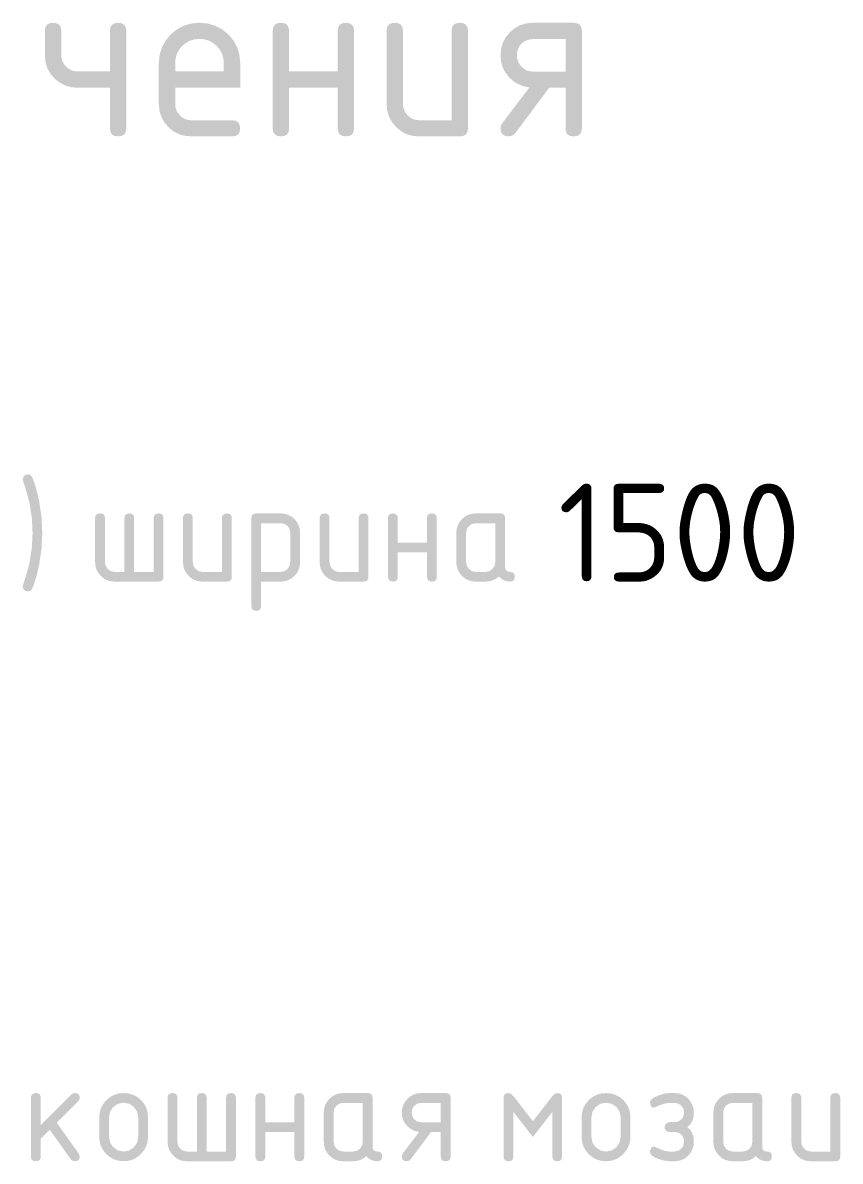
# Model space of a CAD drawing. Header units: millimetres. Extents: x 0 to 1189, y 0 to 841.
# Drawn here: x 1077.98 to 1103.36, y 750.13 to 785.48 of the extents above; entities that cross this region are included whole.
import ezdxf

# ---------------------------------------------------------------- set-up
doc = ezdxf.new("R2010")
doc.units = ezdxf.units.MM

msp = doc.modelspace()

# ---------------------------------------------------------------- hatches: boundary and pattern name
h = msp.add_hatch(color=7)
h.dxf.hatch_style = 2
h.paths.add_polyline_path([(1081.195998, 785.23417), (1081.195998, 782.200281), (1081.180168, 782.090305), (1081.132609, 782.01335), (1081.053216, 781.968125), (1080.941888, 781.953336), (1080.830879, 781.968125), (1080.75165, 782.01335), (1080.704151, 782.090305), (1080.688329, 782.200281), (1080.688329, 783.463115), (1079.679054, 783.463115), (1079.47948, 783.481512), (1079.293755, 783.536289), (1079.122499, 783.626826), (1078.966333, 783.752503), (1078.836832, 783.907317), (1078.744331, 784.076135), (1078.68883, 784.259526), (1078.67033, 784.458059), (1078.67033, 785.23417), (1078.68616, 785.341123), (1078.73372, 785.418414), (1078.813112, 785.465318), (1078.92444, 785.481114), (1079.03545, 785.465318), (1079.114678, 785.418414), (1079.162178, 785.341123), (1079.177999, 785.23417), (1079.177999, 784.479005), (1079.187292, 784.377194), (1079.215137, 784.283392), (1079.261483, 784.197549), (1079.326276, 784.119613), (1079.404187, 784.054586), (1079.489436, 784.008267), (1079.581299, 783.980551), (1079.679054, 783.971336), (1080.688329, 783.971336), (1080.688329, 785.23417), (1080.704151, 785.341123), (1080.75165, 785.418414), (1080.830879, 785.465318), (1080.941888, 785.481114), (1081.053216, 785.465318), (1081.132609, 785.418414), (1081.180168, 785.341123)])
h = msp.add_hatch(color=7)
h.paths.add_polyline_path([(1083.46919, 784.98006), (1083.316942, 784.966718), (1083.177252, 784.926247), (1083.049448, 784.857974), (1082.932857, 784.761227), (1082.83611, 784.644955), (1082.767837, 784.517314), (1082.727366, 784.377685), (1082.714025, 784.225446), (1082.714025, 783.971336), (1084.224355, 783.971336), (1084.224355, 784.225446), (1084.211014, 784.377685), (1084.170542, 784.517314), (1084.102269, 784.644955), (1084.005522, 784.761227), (1083.888932, 784.857974), (1083.761127, 784.926247), (1083.621437, 784.966718)])
h.paths.add_polyline_path([(1082.714025, 783.463115), (1082.714025, 782.96206), (1082.723318, 782.861257), (1082.751163, 782.769135), (1082.797508, 782.683628), (1082.862302, 782.602668), (1082.940213, 782.537642), (1083.025462, 782.491323), (1083.117325, 782.463607), (1083.21508, 782.454391), (1084.477914, 782.454391), (1084.589242, 782.438483), (1084.668634, 782.390795), (1084.716194, 782.311377), (1084.732024, 782.200281), (1084.716194, 782.090305), (1084.668634, 782.01335), (1084.589242, 781.968125), (1084.477914, 781.953336), (1083.21508, 781.953336), (1083.011474, 781.970726), (1082.824406, 782.023823), (1082.654494, 782.114024), (1082.502358, 782.242725), (1082.372857, 782.397754), (1082.280356, 782.568079), (1082.224856, 782.755561), (1082.206356, 782.96206), (1082.206356, 784.21828), (1082.228904, 784.472339), (1082.297031, 784.70583), (1082.411459, 784.919478), (1082.572914, 785.114005), (1082.767527, 785.275545), (1082.981364, 785.390164), (1083.215045, 785.45848), (1083.46919, 785.481114), (1083.723335, 785.458592), (1083.957015, 785.391059), (1084.170852, 785.278568), (1084.365466, 785.121171), (1084.52692, 784.926643), (1084.641349, 784.712996), (1084.709476, 784.479504), (1084.732024, 784.225446), (1084.732024, 783.463115)])
h = msp.add_hatch(color=7)
h.dxf.hatch_style = 2
h.paths.add_polyline_path([(1086.25005, 783.463115), (1086.25005, 782.200281), (1086.234229, 782.090305), (1086.18673, 782.01335), (1086.107501, 781.968125), (1085.996491, 781.953336), (1085.885163, 781.968125), (1085.805771, 782.01335), (1085.758211, 782.090305), (1085.742381, 782.200281), (1085.742381, 785.23417), (1085.758211, 785.341123), (1085.805771, 785.418414), (1085.885163, 785.465318), (1085.996491, 785.481114), (1086.107501, 785.465318), (1086.18673, 785.418414), (1086.234229, 785.341123), (1086.25005, 785.23417), (1086.25005, 783.971336), (1087.76038, 783.971336), (1087.76038, 785.23417), (1087.776202, 785.341123), (1087.823701, 785.418414), (1087.90293, 785.465318), (1088.013939, 785.481114), (1088.125268, 785.465318), (1088.20466, 785.418414), (1088.252219, 785.341123), (1088.26805, 785.23417), (1088.26805, 782.200281), (1088.252219, 782.090305), (1088.20466, 782.01335), (1088.125268, 781.968125), (1088.013939, 781.953336), (1087.90293, 781.968125), (1087.823701, 782.01335), (1087.776202, 782.090305), (1087.76038, 782.200281), (1087.76038, 783.463115)])
h = msp.add_hatch(color=7)
h.dxf.hatch_style = 2
h.paths.add_polyline_path([(1091.804075, 785.23417), (1091.804075, 782.200281), (1091.788245, 782.090305), (1091.740685, 782.01335), (1091.661293, 781.968125), (1091.549965, 781.953336), (1090.287131, 781.953336), (1090.083526, 781.970726), (1089.896457, 782.023823), (1089.726545, 782.114024), (1089.574409, 782.242725), (1089.444908, 782.397754), (1089.352407, 782.568079), (1089.296907, 782.755561), (1089.278407, 782.96206), (1089.278407, 785.23417), (1089.294237, 785.341123), (1089.341796, 785.418414), (1089.421189, 785.465318), (1089.532517, 785.481114), (1089.643527, 785.465318), (1089.722755, 785.418414), (1089.770254, 785.341123), (1089.786076, 785.23417), (1089.786076, 782.96206), (1089.795369, 782.861257), (1089.823214, 782.769135), (1089.869559, 782.683628), (1089.934353, 782.602668), (1090.012264, 782.537642), (1090.097513, 782.491323), (1090.189376, 782.463607), (1090.287131, 782.454391), (1091.296406, 782.454391), (1091.296406, 785.23417), (1091.312227, 785.341123), (1091.359727, 785.418414), (1091.438955, 785.465318), (1091.549965, 785.481114), (1091.661293, 785.465318), (1091.740685, 785.418414), (1091.788245, 785.341123)])
h = msp.add_hatch(color=7)
h.paths.add_polyline_path([(1093.710157, 783.470281), (1093.526732, 783.510192), (1093.357724, 783.577906), (1093.204529, 783.674765), (1093.068543, 783.802113), (1092.957214, 783.950329), (1092.877822, 784.110586), (1092.830262, 784.284176), (1092.814432, 784.47239), (1092.832932, 784.676099), (1092.888433, 784.863891), (1092.980934, 785.035767), (1093.110435, 785.191726), (1093.26257, 785.317403), (1093.432482, 785.40794), (1093.619551, 785.462717), (1093.823156, 785.481114), (1095.08599, 785.481114), (1095.197319, 785.465318), (1095.276711, 785.418414), (1095.32427, 785.341123), (1095.340101, 785.23417), (1095.340101, 782.200281), (1095.32427, 782.090305), (1095.276711, 782.01335), (1095.197319, 781.968125), (1095.08599, 781.953336), (1094.974981, 781.968125), (1094.895752, 782.01335), (1094.848253, 782.090305), (1094.832431, 782.200281), (1094.832431, 783.463115), (1094.324211, 783.463115), (1093.273043, 782.052004), (1093.181128, 781.976212), (1093.068543, 781.953336), (1092.957214, 781.968125), (1092.877822, 782.01335), (1092.830262, 782.090305), (1092.814432, 782.200281), (1092.825732, 782.285857), (1092.86349, 782.355724)])
h.paths.add_polyline_path([(1093.322102, 784.47239), (1093.331395, 784.371501), (1093.35924, 784.279189), (1093.405585, 784.193493), (1093.470378, 784.112447), (1093.548289, 784.047653), (1093.633538, 784.001308), (1093.725402, 783.973463), (1093.823156, 783.96417), (1094.832431, 783.96417), (1094.832431, 784.972894), (1093.823156, 784.972894), (1093.721336, 784.96379), (1093.627475, 784.936858), (1093.541468, 784.892666), (1093.463213, 784.831783), (1093.402562, 784.753846), (1093.358344, 784.668003), (1093.331283, 784.574201)])
h = msp.add_hatch(color=7)
h.dxf.hatch_style = 2
h.paths.add_polyline_path([(1078.287203, 769.639731), (1078.264397, 770.096412), (1078.194048, 770.549787), (1078.16243, 770.688676), (1078.118049, 770.85144), (1078.060955, 771.037974), (1077.991201, 771.248177), (1077.982381, 771.303298), (1077.994646, 771.363174), (1078.029234, 771.413541), (1078.079051, 771.445443), (1078.135068, 771.455434), (1078.218026, 771.438622), (1078.266257, 771.383776), (1078.327356, 771.236196), (1078.384631, 771.06097), (1078.438805, 770.858769), (1078.490602, 770.630264), (1078.563155, 770.138098), (1078.588167, 769.639731), (1078.563155, 769.141156), (1078.490602, 768.649197), (1078.438805, 768.420546), (1078.384631, 768.217733), (1078.327356, 768.041172), (1078.266257, 767.891276), (1078.218026, 767.839806), (1078.135068, 767.823476), (1078.080497, 767.833536), (1078.029234, 767.86592), (1077.994646, 767.917183), (1077.982381, 767.971753), (1077.991201, 768.026875), (1078.060955, 768.239549), (1078.118049, 768.427264), (1078.16243, 768.590484), (1078.194048, 768.729674), (1078.264397, 769.183049)])
h = msp.add_hatch(color=7)
h.dxf.hatch_style = 2
h.paths.add_polyline_path([(1082.197499, 768.128298), (1080.821666, 768.128298), (1080.705274, 768.138763), (1080.597046, 768.170673), (1080.4975, 768.224804), (1080.407152, 768.301931), (1080.329336, 768.394751), (1080.273689, 768.495477), (1080.240263, 768.604161), (1080.22911, 768.720855), (1080.22911, 770.096688), (1080.238627, 770.161017), (1080.267212, 770.207413), (1080.314918, 770.235517), (1080.381796, 770.244965), (1080.448356, 770.235517), (1080.495898, 770.207413), (1080.524423, 770.161017), (1080.533932, 770.096688), (1080.533932, 768.733533), (1080.556256, 768.617915), (1080.623229, 768.518008), (1080.721, 768.451035), (1080.834895, 768.428711), (1081.139166, 768.428711), (1081.139166, 770.096688), (1081.148692, 770.161017), (1081.176924, 770.207413), (1081.223347, 770.235517), (1081.287443, 770.244965), (1081.354321, 770.235517), (1081.402027, 770.207413), (1081.430613, 770.161017), (1081.44013, 770.096688), (1081.44013, 768.428711), (1082.045364, 768.428711), (1082.045364, 770.096688), (1082.054873, 770.161017), (1082.083398, 770.207413), (1082.13094, 770.235517), (1082.197499, 770.244965), (1082.264377, 770.235517), (1082.312083, 770.207413), (1082.340669, 770.161017), (1082.350186, 770.096688), (1082.350186, 768.276575), (1082.340669, 768.210386), (1082.312083, 768.164196), (1082.264377, 768.137126)])
h = msp.add_hatch(color=7)
h.dxf.hatch_style = 2
h.paths.add_polyline_path([(1084.472137, 770.096688), (1084.472137, 768.276575), (1084.462619, 768.210386), (1084.434034, 768.164196), (1084.386328, 768.137126), (1084.31945, 768.128298), (1083.56208, 768.128298), (1083.439667, 768.138763), (1083.327331, 768.170673), (1083.225434, 768.224804), (1083.134337, 768.301931), (1083.056521, 768.394949), (1083.000874, 768.497061), (1082.967448, 768.609509), (1082.956295, 768.733533), (1082.956295, 770.096688), (1082.965812, 770.161017), (1082.994397, 770.207413), (1083.042103, 770.235517), (1083.108981, 770.244965), (1083.17554, 770.235517), (1083.223083, 770.207413), (1083.251608, 770.161017), (1083.261117, 770.096688), (1083.261117, 768.733533), (1083.283441, 768.617915), (1083.350413, 768.518008), (1083.448185, 768.451035), (1083.56208, 768.428711), (1084.167315, 768.428711), (1084.167315, 770.096688), (1084.176823, 770.161017), (1084.205348, 770.207413), (1084.252891, 770.235517), (1084.31945, 770.244965), (1084.386328, 770.235517), (1084.434034, 770.207413), (1084.462619, 770.161017)])
h = msp.add_hatch(color=7)
h.paths.add_polyline_path([(1085.077829, 770.096688), (1085.087346, 770.161017), (1085.115932, 770.207413), (1085.163638, 770.235517), (1085.230516, 770.244965), (1085.987885, 770.244965), (1086.110298, 770.23388), (1086.222634, 770.200937), (1086.324531, 770.146599), (1086.415628, 770.071332), (1086.493444, 769.977694), (1086.549091, 769.874548), (1086.582517, 769.761894), (1086.593671, 769.639731), (1086.593671, 768.733533), (1086.582517, 768.61137), (1086.549091, 768.498715), (1086.493444, 768.395569), (1086.415628, 768.301931), (1086.324531, 768.224804), (1086.222634, 768.170673), (1086.110298, 768.138763), (1085.987885, 768.128298), (1085.382651, 768.128298), (1085.382651, 767.366519), (1085.373143, 767.30219), (1085.344617, 767.255793), (1085.297075, 767.22769), (1085.230516, 767.218242), (1085.163638, 767.22769), (1085.115932, 767.255793), (1085.087346, 767.30219), (1085.077829, 767.366519)])
h.paths.add_polyline_path([(1085.382651, 769.940143), (1085.382651, 768.428711), (1085.987885, 768.428711), (1086.103434, 768.451035), (1086.199552, 768.518008), (1086.266525, 768.616262), (1086.288849, 768.733533), (1086.288849, 769.639731), (1086.267076, 769.757002), (1086.203962, 769.855256), (1086.105639, 769.920024), (1085.987885, 769.940143)])
h = msp.add_hatch(color=7)
h.dxf.hatch_style = 2
h.paths.add_polyline_path([(1088.715205, 770.096688), (1088.715205, 768.276575), (1088.705688, 768.210386), (1088.677103, 768.164196), (1088.629397, 768.137126), (1088.562519, 768.128298), (1087.805149, 768.128298), (1087.682736, 768.138763), (1087.5704, 768.170673), (1087.468503, 768.224804), (1087.377406, 768.301931), (1087.29959, 768.394949), (1087.243943, 768.497061), (1087.210517, 768.609509), (1087.199363, 768.733533), (1087.199363, 770.096688), (1087.20888, 770.161017), (1087.237466, 770.207413), (1087.285172, 770.235517), (1087.35205, 770.244965), (1087.418609, 770.235517), (1087.466151, 770.207413), (1087.494677, 770.161017), (1087.504185, 770.096688), (1087.504185, 768.733533), (1087.52651, 768.617915), (1087.593482, 768.518008), (1087.691254, 768.451035), (1087.805149, 768.428711), (1088.410383, 768.428711), (1088.410383, 770.096688), (1088.419892, 770.161017), (1088.448417, 770.207413), (1088.495959, 770.235517), (1088.562519, 770.244965), (1088.629397, 770.235517), (1088.677103, 770.207413), (1088.705688, 770.161017)])
h = msp.add_hatch(color=7)
h.dxf.hatch_style = 2
h.paths.add_polyline_path([(1089.62572, 769.034496), (1089.62572, 768.276575), (1089.616211, 768.210386), (1089.587686, 768.164196), (1089.540144, 768.137126), (1089.473584, 768.128298), (1089.406706, 768.137126), (1089.359, 768.164196), (1089.330415, 768.210386), (1089.320898, 768.276575), (1089.320898, 770.096688), (1089.330415, 770.161017), (1089.359, 770.207413), (1089.406706, 770.235517), (1089.473584, 770.244965), (1089.540144, 770.235517), (1089.587686, 770.207413), (1089.616211, 770.161017), (1089.62572, 770.096688), (1089.62572, 769.338767), (1090.531918, 769.338767), (1090.531918, 770.096688), (1090.541426, 770.161017), (1090.569951, 770.207413), (1090.617494, 770.235517), (1090.684053, 770.244965), (1090.750931, 770.235517), (1090.798637, 770.207413), (1090.827223, 770.161017), (1090.83674, 770.096688), (1090.83674, 768.276575), (1090.827223, 768.210386), (1090.798637, 768.164196), (1090.750931, 768.137126), (1090.684053, 768.128298), (1090.617494, 768.137126), (1090.569951, 768.164196), (1090.541426, 768.210386), (1090.531918, 768.276575), (1090.531918, 769.034496)])
h = msp.add_hatch(color=7)
h.paths.add_polyline_path([(1092.653452, 769.940143), (1092.048218, 769.940143), (1091.930464, 769.91837), (1091.832141, 769.855256), (1091.769027, 769.757002), (1091.747254, 769.639731), (1091.747254, 768.733533), (1091.769578, 768.617915), (1091.836551, 768.518008), (1091.934323, 768.451035), (1092.048218, 768.428711), (1092.352488, 768.428711), (1092.468037, 768.451035), (1092.564155, 768.518008), (1092.631128, 768.616262), (1092.653452, 768.733533)])
h.paths.add_polyline_path([(1093.258686, 768.276575), (1093.249238, 768.210386), (1093.221135, 768.164196), (1093.174738, 768.137126), (1093.110409, 768.128298), (1093.008013, 768.137876), (1092.916313, 768.166883), (1092.834845, 768.215735), (1092.763144, 768.284843), (1092.673477, 768.215735), (1092.575386, 768.166883), (1092.468511, 768.137876), (1092.352488, 768.128298), (1092.048218, 768.128298), (1091.925805, 768.138763), (1091.813469, 768.170673), (1091.711572, 768.224804), (1091.620475, 768.301931), (1091.542658, 768.394949), (1091.487012, 768.497061), (1091.453586, 768.609509), (1091.442432, 768.733533), (1091.442432, 769.639731), (1091.453586, 769.761894), (1091.487012, 769.874548), (1091.542658, 769.977694), (1091.620475, 770.071332), (1091.711572, 770.146599), (1091.813469, 770.200937), (1091.925805, 770.23388), (1092.048218, 770.244965), (1092.805587, 770.244965), (1092.872465, 770.235517), (1092.920171, 770.207413), (1092.948757, 770.161017), (1092.958274, 770.096688), (1092.958274, 768.581397), (1092.967783, 768.514519), (1092.996308, 768.466813), (1093.04385, 768.438228), (1093.110409, 768.428711), (1093.174738, 768.419202), (1093.221135, 768.390677), (1093.249238, 768.343134)])
h = msp.add_hatch(color=7)
h.dxf.hatch_style = 2
h.paths.add_polyline_path([(1078.53934, 751.249849), (1079.49184, 752.202349), (1079.538349, 752.234733), (1079.597673, 752.244793), (1079.664551, 752.235345), (1079.712257, 752.207241), (1079.740843, 752.160844), (1079.75036, 752.096516), (1079.738095, 752.038845), (1079.703507, 751.990683), (1079.038741, 751.322058), (1079.720594, 750.365149), (1079.75036, 750.276403), (1079.740843, 750.210214), (1079.712257, 750.164024), (1079.664551, 750.136954), (1079.597673, 750.128126), (1079.524775, 750.143905), (1079.470894, 750.191516), (1078.818806, 751.105982), (1078.53934, 750.822657), (1078.53934, 750.276403), (1078.529832, 750.210214), (1078.501306, 750.164024), (1078.453764, 750.136954), (1078.387205, 750.128126), (1078.320327, 750.136954), (1078.272621, 750.164024), (1078.244035, 750.210214), (1078.234518, 750.276403), (1078.234518, 752.096516), (1078.244035, 752.160844), (1078.272621, 752.207241), (1078.320327, 752.235345), (1078.387205, 752.244793), (1078.453764, 752.235345), (1078.501306, 752.207241), (1078.529832, 752.160844), (1078.53934, 752.096516)])
h = msp.add_hatch(color=7)
h.paths.add_polyline_path([(1080.356347, 750.881637), (1080.356347, 751.486872), (1080.369946, 751.639378), (1080.410986, 751.779636), (1080.479827, 751.908009), (1080.576833, 752.024858), (1080.693363, 752.121545), (1080.821572, 752.190223), (1080.96177, 752.231202), (1081.114268, 752.244793), (1081.266765, 752.231262), (1081.406963, 752.190705), (1081.535172, 752.123172), (1081.651702, 752.028716), (1081.748708, 751.912117), (1081.817549, 751.783426), (1081.858589, 751.641918), (1081.872189, 751.486872), (1081.872189, 750.881637), (1081.857909, 750.731681), (1081.815413, 750.592732), (1081.74522, 750.464841), (1081.647844, 750.348061), (1081.532924, 750.251374), (1081.404827, 750.182696), (1081.264844, 750.141717), (1081.114268, 750.128126), (1080.96177, 750.141717), (1080.821572, 750.182696), (1080.693363, 750.251374), (1080.576833, 750.348061), (1080.479827, 750.464841), (1080.410986, 750.592732), (1080.369946, 750.731681)])
h.paths.add_polyline_path([(1081.567366, 750.886047), (1081.567366, 751.491282), (1081.535051, 751.664845), (1081.436177, 751.813191), (1081.289278, 751.912065), (1081.114268, 751.94438), (1080.939257, 751.912065), (1080.792358, 751.813191), (1080.693484, 751.664845), (1080.661169, 751.491282), (1080.661169, 750.886047), (1080.693484, 750.709176), (1080.792358, 750.564137), (1080.939257, 750.463058), (1081.114268, 750.428538), (1081.289278, 750.463058), (1081.436177, 750.564137), (1081.535051, 750.710623)])
h = msp.add_hatch(color=7)
h.dxf.hatch_style = 2
h.paths.add_polyline_path([(1084.446565, 750.128126), (1083.070731, 750.128126), (1082.954339, 750.138591), (1082.846111, 750.170501), (1082.746565, 750.224632), (1082.656218, 750.301759), (1082.578401, 750.394578), (1082.522755, 750.495304), (1082.489329, 750.603989), (1082.478175, 750.720683), (1082.478175, 752.096516), (1082.487692, 752.160844), (1082.516278, 752.207241), (1082.563984, 752.235345), (1082.630862, 752.244793), (1082.697421, 752.235345), (1082.744963, 752.207241), (1082.773489, 752.160844), (1082.782997, 752.096516), (1082.782997, 750.733361), (1082.805321, 750.617743), (1082.872294, 750.517835), (1082.970066, 750.450863), (1083.083961, 750.428538), (1083.388231, 750.428538), (1083.388231, 752.096516), (1083.397757, 752.160844), (1083.42599, 752.207241), (1083.472412, 752.235345), (1083.536508, 752.244793), (1083.603386, 752.235345), (1083.651092, 752.207241), (1083.679678, 752.160844), (1083.689195, 752.096516), (1083.689195, 750.428538), (1084.294429, 750.428538), (1084.294429, 752.096516), (1084.303938, 752.160844), (1084.332463, 752.207241), (1084.380006, 752.235345), (1084.446565, 752.244793), (1084.513443, 752.235345), (1084.561149, 752.207241), (1084.589734, 752.160844), (1084.599251, 752.096516), (1084.599251, 750.276403), (1084.589734, 750.210214), (1084.561149, 750.164024), (1084.513443, 750.136954)])
h = msp.add_hatch(color=7)
h.dxf.hatch_style = 2
h.paths.add_polyline_path([(1085.510476, 751.034324), (1085.510476, 750.276403), (1085.500968, 750.210214), (1085.472442, 750.164024), (1085.4249, 750.136954), (1085.358341, 750.128126), (1085.291463, 750.136954), (1085.243757, 750.164024), (1085.215171, 750.210214), (1085.205654, 750.276403), (1085.205654, 752.096516), (1085.215171, 752.160844), (1085.243757, 752.207241), (1085.291463, 752.235345), (1085.358341, 752.244793), (1085.4249, 752.235345), (1085.472442, 752.207241), (1085.500968, 752.160844), (1085.510476, 752.096516), (1085.510476, 751.338595), (1086.416674, 751.338595), (1086.416674, 752.096516), (1086.426182, 752.160844), (1086.454708, 752.207241), (1086.50225, 752.235345), (1086.568809, 752.244793), (1086.635687, 752.235345), (1086.683393, 752.207241), (1086.711979, 752.160844), (1086.721496, 752.096516), (1086.721496, 750.276403), (1086.711979, 750.210214), (1086.683393, 750.164024), (1086.635687, 750.136954), (1086.568809, 750.128126), (1086.50225, 750.136954), (1086.454708, 750.164024), (1086.426182, 750.210214), (1086.416674, 750.276403), (1086.416674, 751.034324)])
h = msp.add_hatch(color=7)
h.paths.add_polyline_path([(1088.538503, 751.939971), (1087.933268, 751.939971), (1087.815515, 751.918198), (1087.717192, 751.855084), (1087.654078, 751.756829), (1087.632305, 751.639558), (1087.632305, 750.733361), (1087.654629, 750.617743), (1087.721601, 750.517835), (1087.819373, 750.450863), (1087.933268, 750.428538), (1088.237539, 750.428538), (1088.353087, 750.450863), (1088.449206, 750.517835), (1088.516178, 750.616089), (1088.538503, 750.733361)])
h.paths.add_polyline_path([(1089.143737, 750.276403), (1089.134289, 750.210214), (1089.106185, 750.164024), (1089.059789, 750.136954), (1088.99546, 750.128126), (1088.893063, 750.137704), (1088.801363, 750.166711), (1088.719895, 750.215563), (1088.648194, 750.284671), (1088.558527, 750.215563), (1088.460437, 750.166711), (1088.353561, 750.137704), (1088.237539, 750.128126), (1087.933268, 750.128126), (1087.810855, 750.138591), (1087.698519, 750.170501), (1087.596622, 750.224632), (1087.505525, 750.301759), (1087.427709, 750.394777), (1087.372062, 750.496889), (1087.338636, 750.609337), (1087.327483, 750.733361), (1087.327483, 751.639558), (1087.338636, 751.761722), (1087.372062, 751.874376), (1087.427709, 751.977522), (1087.505525, 752.07116), (1087.596622, 752.146427), (1087.698519, 752.200764), (1087.810855, 752.233708), (1087.933268, 752.244793), (1088.690638, 752.244793), (1088.757516, 752.235345), (1088.805222, 752.207241), (1088.833807, 752.160844), (1088.843325, 752.096516), (1088.843325, 750.581225), (1088.852833, 750.514347), (1088.881358, 750.466641), (1088.928901, 750.438056), (1088.99546, 750.428538), (1089.059789, 750.41903), (1089.106185, 750.390505), (1089.134289, 750.342962)])
h = msp.add_hatch(color=7)
h.paths.add_polyline_path([(1090.288005, 751.038183), (1090.17765, 751.062298), (1090.076131, 751.10295), (1089.984225, 751.160966), (1089.902705, 751.237171), (1089.835827, 751.326399), (1089.788121, 751.422655), (1089.759536, 751.526766), (1089.750019, 751.639558), (1089.761172, 751.761722), (1089.794598, 751.874376), (1089.850245, 751.977522), (1089.928061, 752.07116), (1090.019158, 752.146427), (1090.121055, 752.200764), (1090.233391, 752.233708), (1090.355804, 752.244793), (1091.113174, 752.244793), (1091.180052, 752.235345), (1091.227758, 752.207241), (1091.256344, 752.160844), (1091.265861, 752.096516), (1091.265861, 750.276403), (1091.256344, 750.210214), (1091.227758, 750.164024), (1091.180052, 750.136954), (1091.113174, 750.128126), (1091.046615, 750.136954), (1090.999072, 750.164024), (1090.970547, 750.210214), (1090.961039, 750.276403), (1090.961039, 751.034324), (1090.656217, 751.034324), (1090.025075, 750.187657), (1089.970298, 750.141975), (1089.902705, 750.128126), (1089.835827, 750.136954), (1089.788121, 750.164024), (1089.759536, 750.210214), (1089.750019, 750.276403), (1089.779784, 750.369558)])
h.paths.add_polyline_path([(1090.054841, 751.639558), (1090.077165, 751.523459), (1090.144138, 751.423482), (1090.241909, 751.356992), (1090.355804, 751.334736), (1090.961039, 751.334736), (1090.961039, 751.939971), (1090.355804, 751.939971), (1090.238051, 751.918198), (1090.139728, 751.855084), (1090.076614, 751.756829)])
h = msp.add_hatch(color=7)
h.dxf.hatch_style = 2
h.paths.add_polyline_path([(1093.819826, 750.881637), (1093.214592, 751.660505), (1093.214592, 750.276403), (1093.205083, 750.210214), (1093.176558, 750.164024), (1093.129015, 750.136954), (1093.062456, 750.128126), (1092.995578, 750.136954), (1092.947872, 750.164024), (1092.919287, 750.210214), (1092.90977, 750.276403), (1092.90977, 752.096516), (1092.919287, 752.160844), (1092.947872, 752.207241), (1092.995578, 752.235345), (1093.062456, 752.244793), (1093.138524, 752.221986), (1093.214592, 752.151637), (1093.819826, 751.37277), (1094.425612, 752.151637), (1094.501679, 752.221986), (1094.577747, 752.244793), (1094.642076, 752.235345), (1094.688472, 752.207241), (1094.716576, 752.160844), (1094.726024, 752.096516), (1094.726024, 750.276403), (1094.716576, 750.210214), (1094.688472, 750.164024), (1094.642076, 750.136954), (1094.577747, 750.128126), (1094.511188, 750.136954), (1094.463645, 750.164024), (1094.43512, 750.210214), (1094.425612, 750.276403), (1094.425612, 751.660505)])
h = msp.add_hatch(color=7)
h.paths.add_polyline_path([(1095.332306, 750.881637), (1095.332306, 751.486872), (1095.345905, 751.639378), (1095.386945, 751.779636), (1095.455786, 751.908009), (1095.552792, 752.024858), (1095.669322, 752.121545), (1095.797531, 752.190223), (1095.93773, 752.231202), (1096.090227, 752.244793), (1096.242724, 752.231262), (1096.382922, 752.190705), (1096.511131, 752.123172), (1096.627662, 752.028716), (1096.724667, 751.912117), (1096.793508, 751.783426), (1096.834548, 751.641918), (1096.848148, 751.486872), (1096.848148, 750.881637), (1096.833868, 750.731681), (1096.791373, 750.592732), (1096.721179, 750.464841), (1096.623803, 750.348061), (1096.508883, 750.251374), (1096.380786, 750.182696), (1096.240803, 750.141717), (1096.090227, 750.128126), (1095.93773, 750.141717), (1095.797531, 750.182696), (1095.669322, 750.251374), (1095.552792, 750.348061), (1095.455786, 750.464841), (1095.386945, 750.592732), (1095.345905, 750.731681)])
h.paths.add_polyline_path([(1096.543326, 750.886047), (1096.543326, 751.491282), (1096.511011, 751.664845), (1096.412136, 751.813191), (1096.265238, 751.912065), (1096.090227, 751.94438), (1095.915216, 751.912065), (1095.768317, 751.813191), (1095.669443, 751.664845), (1095.637128, 751.491282), (1095.637128, 750.886047), (1095.669443, 750.709176), (1095.768317, 750.564137), (1095.915216, 750.463058), (1096.090227, 750.428538), (1096.265238, 750.463058), (1096.412136, 750.564137), (1096.511011, 750.710623)])
h = msp.add_hatch(color=7)
h.dxf.hatch_style = 2
h.paths.add_polyline_path([(1098.512468, 750.733361), (1098.492899, 750.859313), (1098.43199, 750.953847), (1098.35606, 751.008141), (1098.254499, 751.034324), (1098.05992, 751.034324), (1097.997288, 751.049414), (1097.954086, 751.080626), (1097.919498, 751.128789), (1097.907233, 751.186459), (1097.919498, 751.247782), (1097.954086, 751.296703), (1098.01348, 751.330809), (1098.101812, 751.343005), (1098.148665, 751.343005), (1098.199377, 751.338595), (1098.333254, 751.360919), (1098.43199, 751.427892), (1098.492899, 751.522563), (1098.512468, 751.639558), (1098.492417, 751.756829), (1098.428132, 751.855084), (1098.329602, 751.919851), (1098.212055, 751.939971), (1098.05992, 751.939971), (1097.919567, 751.920954), (1097.750688, 751.863903), (1097.669789, 751.830623), (1097.611988, 751.806852), (1097.578063, 751.79259), (1097.526895, 751.800858), (1097.48831, 751.842406), (1097.454134, 751.948239), (1097.469973, 752.007038), (1097.517179, 752.062685), (1097.595288, 752.115128), (1097.703835, 752.164315), (1097.894486, 752.225225), (1098.05992, 752.244793), (1098.212055, 752.244793), (1098.334218, 752.233708), (1098.446873, 752.200764), (1098.550019, 752.146427), (1098.643657, 752.07116), (1098.719156, 751.977522), (1098.773468, 751.874376), (1098.806282, 751.761722), (1098.81729, 751.639558), (1098.804517, 751.491945), (1098.765958, 751.366914), (1098.70125, 751.26493), (1098.610033, 751.186459), (1098.70125, 751.107989), (1098.765958, 751.006005), (1098.804517, 750.880974), (1098.81729, 750.733361), (1098.806282, 750.611197), (1098.773468, 750.498543), (1098.719156, 750.395397), (1098.643657, 750.301759), (1098.550019, 750.224632), (1098.446873, 750.170501), (1098.334218, 750.138591), (1098.212055, 750.128126), (1098.05992, 750.128126), (1097.890903, 750.147143), (1097.699976, 750.204194), (1097.5918, 750.25345), (1097.515043, 750.306375), (1097.469293, 750.363331), (1097.454134, 750.42468), (1097.48831, 750.530513), (1097.527377, 750.570408), (1097.572645, 750.585084), (1097.586348, 750.580329), (1097.621084, 750.566067), (1097.677213, 750.542296), (1097.755098, 750.509016), (1097.920118, 750.448107), (1098.05992, 750.428538), (1098.212055, 750.428538), (1098.329602, 750.450863), (1098.428132, 750.517835), (1098.49097, 750.616089)])
h = msp.add_hatch(color=7)
h.paths.add_polyline_path([(1100.634511, 751.939971), (1100.029277, 751.939971), (1099.911523, 751.918198), (1099.8132, 751.855084), (1099.750086, 751.756829), (1099.728313, 751.639558), (1099.728313, 750.733361), (1099.750638, 750.617743), (1099.81761, 750.517835), (1099.915382, 750.450863), (1100.029277, 750.428538), (1100.333548, 750.428538), (1100.449096, 750.450863), (1100.545214, 750.517835), (1100.612187, 750.616089), (1100.634511, 750.733361)])
h.paths.add_polyline_path([(1101.239746, 750.276403), (1101.230297, 750.210214), (1101.202194, 750.164024), (1101.155797, 750.136954), (1101.091469, 750.128126), (1100.989072, 750.137704), (1100.897372, 750.166711), (1100.815904, 750.215563), (1100.744203, 750.284671), (1100.654536, 750.215563), (1100.556445, 750.166711), (1100.44957, 750.137704), (1100.333548, 750.128126), (1100.029277, 750.128126), (1099.906864, 750.138591), (1099.794528, 750.170501), (1099.692631, 750.224632), (1099.601534, 750.301759), (1099.523718, 750.394777), (1099.468071, 750.496889), (1099.434645, 750.609337), (1099.423491, 750.733361), (1099.423491, 751.639558), (1099.434645, 751.761722), (1099.468071, 751.874376), (1099.523718, 751.977522), (1099.601534, 752.07116), (1099.692631, 752.146427), (1099.794528, 752.200764), (1099.906864, 752.233708), (1100.029277, 752.244793), (1100.786647, 752.244793), (1100.853525, 752.235345), (1100.90123, 752.207241), (1100.929816, 752.160844), (1100.939333, 752.096516), (1100.939333, 750.581225), (1100.948842, 750.514347), (1100.977367, 750.466641), (1101.024909, 750.438056), (1101.091469, 750.428538), (1101.155797, 750.41903), (1101.202194, 750.390505), (1101.230297, 750.342962)])
h = msp.add_hatch(color=7)
h.dxf.hatch_style = 2
h.paths.add_polyline_path([(1103.361869, 752.096516), (1103.361869, 750.276403), (1103.352352, 750.210214), (1103.323767, 750.164024), (1103.276061, 750.136954), (1103.209183, 750.128126), (1102.451813, 750.128126), (1102.3294, 750.138591), (1102.217064, 750.170501), (1102.115167, 750.224632), (1102.02407, 750.301759), (1101.946254, 750.394777), (1101.890607, 750.496889), (1101.857181, 750.609337), (1101.846027, 750.733361), (1101.846027, 752.096516), (1101.855544, 752.160844), (1101.88413, 752.207241), (1101.931836, 752.235345), (1101.998714, 752.244793), (1102.065273, 752.235345), (1102.112816, 752.207241), (1102.141341, 752.160844), (1102.150849, 752.096516), (1102.150849, 750.733361), (1102.173174, 750.617743), (1102.240146, 750.517835), (1102.337918, 750.450863), (1102.451813, 750.428538), (1103.057047, 750.428538), (1103.057047, 752.096516), (1103.066556, 752.160844), (1103.095081, 752.207241), (1103.142623, 752.235345), (1103.209183, 752.244793), (1103.276061, 752.235345), (1103.323767, 752.207241), (1103.352352, 752.160844)])

# ---------------------------------------------------------------- texts
at = {"color": 7, "insert": (1094.601852, 771.168596), "char_height": 3.040288, "attachment_point": 1}
msp.add_mtext('{\\fGOSTCommon|b0|i0|c0;1500 }', dxfattribs=at)

doc.saveas('drawing.dxf')
